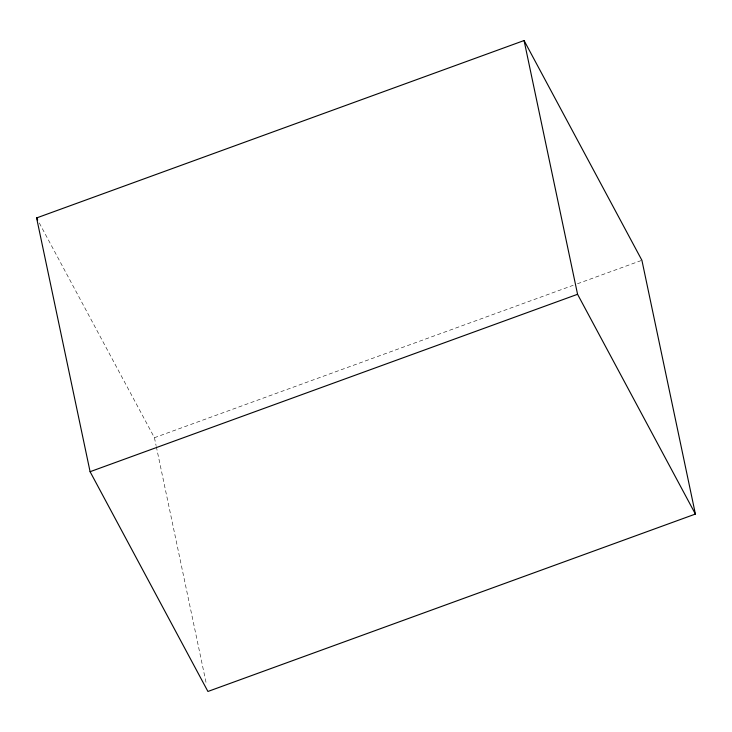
<?xml version="1.0" encoding="UTF-8"?>
<svg xmlns="http://www.w3.org/2000/svg" width="732" height="732" viewBox="0 0 732 732"><rect width="100%" height="100%" fill="white"/><g stroke="black" fill="none" stroke-linecap="round" stroke-linejoin="round"><path stroke-width="0.55" stroke-dasharray="3.66 2.75" d="M39.29 222.967L154.434 437.709L573.193 285.306M577.484 283.751L641.909 260.299M154.434 437.709L156.081 445.532M156.319 446.657L206.516 684.759"/><path stroke-width="1.1" d="M36.6 217.944L524.075 40.535L641.909 260.299L695.4 514.056L207.925 691.466L90.091 471.701L36.6 217.944L37.68 219.957M90.091 471.701L577.566 294.291L695.4 514.056M524.075 40.535L577.566 294.291"/></g></svg>
